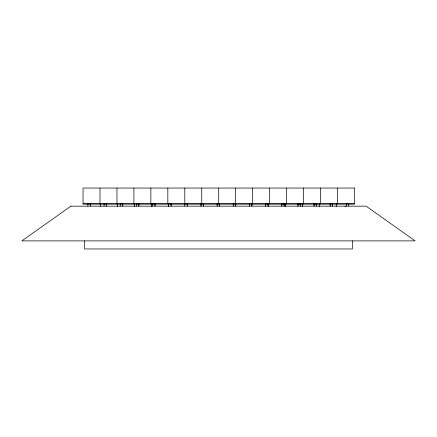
<?xml version="1.0" encoding="UTF-8"?>
<svg xmlns="http://www.w3.org/2000/svg" width="437" height="437" viewBox="0 0 437 437"><rect width="100%" height="100%" fill="white"/><g stroke="black" fill="none" stroke-linecap="round" stroke-linejoin="round"><path stroke-width="0.66" d="M184.829 203.74L187.249 203.74L187.249 206.16M83.041 203.839L354.363 203.839M267.422 204.319L268.635 204.319M283.575 204.319L284.787 204.319M299.722 204.319L300.935 204.319M315.875 204.319L317.087 204.319M352.386 240.885L352.386 248.959L84.614 248.959L84.614 240.885M348.748 206.16L348.748 203.74L346.328 203.74L346.328 206.16M346.574 203.855L346.574 205.417M345.115 206.16L345.115 206.777M337.408 188.041L337.408 203.997M336.233 203.871L336.233 206.564M332.683 203.855L332.683 205.417M332.601 206.16L332.601 203.74L330.175 203.74L330.175 206.16M330.421 203.855L330.421 205.417M320.447 188.041L320.447 203.997M319.278 203.871L319.278 206.564M316.535 203.855L316.535 205.417M316.448 206.16L316.448 203.74L314.028 203.74L314.028 206.16M314.274 203.855L314.274 205.417M303.491 188.041L303.491 203.997M302.317 203.871L302.317 206.564M300.383 203.855L300.383 205.417M300.301 206.16L300.301 203.74L297.876 203.74L297.876 206.16M298.121 203.855L298.121 205.417M286.53 188.041L286.53 203.997M285.361 203.871L285.361 206.564M284.23 203.855L284.23 205.417M284.148 206.16L284.148 203.74L281.728 203.74L281.728 206.16M281.974 203.855L281.974 205.417M269.574 188.041L269.574 203.997M268.405 204.549L268.405 206.564M268.001 206.16L268.001 203.74L265.576 203.74L265.576 206.16M265.822 203.855L265.822 205.417M252.619 188.041L252.619 203.997M251.93 203.855L251.93 205.417M251.849 206.16L251.849 203.74L249.429 203.74L249.429 206.16M249.669 203.855L249.669 205.417M235.783 203.855L235.783 205.417M235.701 206.16L235.701 203.74L233.276 203.74L233.276 206.16M235.658 188.041L235.658 203.997M233.522 203.855L233.522 205.417M219.631 203.855L219.631 205.417M219.549 206.16L219.549 203.74L217.129 203.74L217.129 206.16M218.702 188.041L218.702 203.997M217.369 203.855L217.369 205.417M203.484 203.855L203.484 205.417M203.402 206.16L203.402 203.74L200.976 203.74L200.976 206.16M201.747 188.041L201.747 203.997M201.222 203.855L201.222 205.417M187.331 203.855L187.331 205.417M184.785 188.041L184.829 206.16M171.184 203.855L171.184 205.417M171.102 206.16L171.102 203.74L168.677 203.74L168.677 206.16M168.54 203.871L168.54 206.564M167.83 188.041L167.83 203.997M155.031 203.855L155.031 205.417M154.949 206.16L154.949 203.74L152.529 203.74L152.529 206.16M151.584 203.871L151.584 206.564M150.874 188.041L150.874 203.997M138.884 203.855L138.884 205.417M138.797 206.16L138.797 203.74L136.377 203.74L136.377 206.16M134.623 203.871L134.623 206.564M133.913 188.041L133.913 203.997M122.731 203.855L122.731 205.417M122.65 206.16L122.65 203.74L120.224 203.74L120.224 206.16M117.668 203.871L117.668 206.564M116.958 188.041L116.958 203.997M106.584 203.855L106.584 205.417M106.497 206.16L106.497 203.74L104.077 203.74L104.077 206.16M100.707 203.871L100.707 206.564M99.997 188.041L99.997 203.997M90.432 203.855L90.432 205.417M90.35 206.16L90.35 203.74L87.924 203.74L87.924 206.16M70.887 206.16L21.85 240.885L415.15 240.885L366.113 206.16L70.887 206.16M354.363 188.041L83.041 188.041L83.041 203.997L354.363 203.997L354.363 188.041"/></g></svg>
